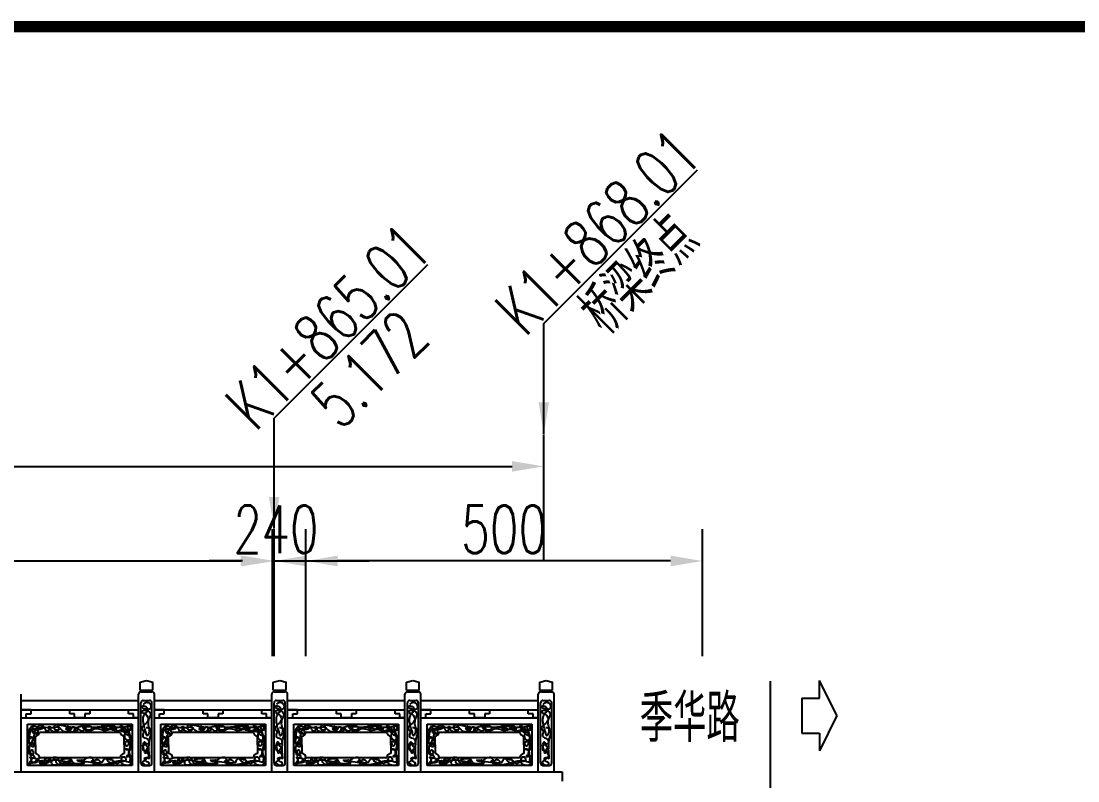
# Model space of a CAD drawing. Header units: millimetres. Extents: x -51 to 12129, y -1309 to -715.
# Drawn here: x 115.9 to 182.6, y -1069.2 to -1021.3 of the extents above; entities that cross this region are included whole.
import ezdxf
from ezdxf.enums import TextEntityAlignment as Align

# ---------------------------------------------------------------- set-up
doc = ezdxf.new("R2010")
doc.units = ezdxf.units.MM
doc.header["$LTSCALE"] = 0.25
for name, color, linetype in [('10', 1, 'Continuous'), ('DIMENSION', 2, 'Continuous'), ('文字字符', 7, 'Continuous'), ('标注', 4, 'Continuous'), ('钢筋', 6, 'Continuous')]:
    doc.layers.add(name, color=color, linetype=linetype)
doc.styles.get("Standard").update_dxf_attribs({"font": 'simplex1.shx', "width": 0.7, "bigfont": 'hztxt.shx'})
doc.dimstyles.get("Standard").update_dxf_attribs({"dimscale": 0, "dimtxt": 3, "dimasz": 2, "dimexe": 1, "dimexo": 1, "dimgap": 0.5, "dimtad": 1, "dimdec": 1, "dimzin": 9, "dimdsep": 46, "dimtxsty": 'Standard', "dimcen": 0.5, "dimclrd": 256, "dimclre": 256, "dimclrt": 256, "dimadec": 1, "dimazin": 2, "dimtfac": 1, "dimtdec": 1, "dimtix": 1, "dimtmove": 2, "dimatfit": 3, "dimfxl": 0, "dimtolj": 1, "dimtzin": 0, "dimlwd": -1, "dimlwe": -1, "dimarcsym": 0})
doc.dimstyles.new('比例1：200', dxfattribs={"dimtxt": 3, "dimasz": 2, "dimexe": 2, "dimexo": 1, "dimgap": 0.5, "dimtad": 1, "dimlfac": 20, "dimzin": 13, "dimdsep": 46, "dimtxsty": 'Standard', "dimcen": -0.09, "dimclrd": 256, "dimclre": 256, "dimclrt": 7, "dimaunit": 1, "dimadec": 0, "dimazin": 2, "dimtfac": 0.0005, "dimtix": 1, "dimtmove": 2, "dimatfit": 3, "dimfxl": 0, "dimtolj": 1, "dimtzin": 13, "dimarcsym": 0})

# ---------------------------------------------------------------- blocks, each defined once
blk = doc.blocks.new('*D1219')
at = {"layer": 'Defpoints', "color": 0}
for p in [(148.877, -1049.382), (14.777, -1068.691), (148.877, -1068.691)]:
    blk.add_point(p, dxfattribs=at)
at = {"layer": '标注', "lineweight": -2}
for p, q in [((14.777, -1055.382), (14.777, -1047.382)), ((148.877, -1055.382), (148.877, -1047.382)), ((16.777, -1049.382), (146.877, -1049.382))]:
    blk.add_line(p, q, dxfattribs=at)
at = {"layer": '标注'}
for points in [[(16.777, -1049.049), (16.777, -1049.715), (14.777, -1049.382)], [(146.877, -1049.049), (146.877, -1049.715), (148.877, -1049.382)]]:
    blk.add_solid(points, dxfattribs=at)
at = {"layer": '标注', "color": 7, "insert": (81.827, -1047.382), "char_height": 3, "attachment_point": 5}
blk.add_mtext('\\A1;2682', dxfattribs=at)
blk = doc.blocks.new('*D1222')
at = {"layer": 'Defpoints', "color": 0}
for p in [(131.777, -1055.349), (31.977, -1068.191), (131.777, -1069.191)]:
    blk.add_point(p, dxfattribs=at)
at = {"layer": '标注', "lineweight": -2}
for p, q in [((31.977, -1061.349), (31.977, -1053.349)), ((131.777, -1061.349), (131.777, -1053.349)), ((33.977, -1055.349), (129.777, -1055.349))]:
    blk.add_line(p, q, dxfattribs=at)
at = {"layer": '标注'}
for points in [[(33.977, -1055.015), (33.977, -1055.682), (31.977, -1055.349)], [(129.777, -1055.015), (129.777, -1055.682), (131.777, -1055.349)]]:
    blk.add_solid(points, dxfattribs=at)
at = {"layer": '标注', "color": 7, "insert": (81.877, -1053.349), "char_height": 3, "attachment_point": 5}
blk.add_mtext('\\A1;1996', dxfattribs=at)
blk = doc.blocks.new('*D1223')
at = {"layer": 'Defpoints', "color": 0}
for p in [(131.877, -1055.349), (131.777, -1069.191), (131.877, -1069.191)]:
    blk.add_point(p, dxfattribs=at)
at = {"layer": '标注', "lineweight": -2}
for p, q in [((131.777, -1061.349), (131.777, -1053.349)), ((131.877, -1061.349), (131.877, -1053.349)), ((129.777, -1055.349), (127.777, -1055.349)), ((131.777, -1055.349), (131.877, -1055.349)), ((133.877, -1055.349), (135.877, -1055.349))]:
    blk.add_line(p, q, dxfattribs=at)
at = {"layer": '标注'}
for points in [[(129.777, -1055.015), (129.777, -1055.682), (131.777, -1055.349)], [(133.877, -1055.015), (133.877, -1055.682), (131.877, -1055.349)]]:
    blk.add_solid(points, dxfattribs=at)
at = {"layer": '标注', "color": 7, "insert": (130.208, -1053.349), "char_height": 3, "attachment_point": 5}
blk.add_mtext('\\A1;2', dxfattribs=at)
blk = doc.blocks.new('*D1224')
at = {"layer": 'Defpoints', "color": 0}
for p in [(133.877, -1055.349), (131.877, -1069.191), (133.877, -1069.191)]:
    blk.add_point(p, dxfattribs=at)
at = {"layer": '标注', "lineweight": -2}
for p, q in [((131.877, -1061.349), (131.877, -1053.349)), ((133.877, -1061.349), (133.877, -1053.349)), ((129.877, -1055.349), (127.877, -1055.349)), ((131.877, -1055.349), (133.877, -1055.349)), ((135.877, -1055.349), (137.877, -1055.349))]:
    blk.add_line(p, q, dxfattribs=at)
at = {"layer": '标注'}
for points in [[(129.877, -1055.015), (129.877, -1055.682), (131.877, -1055.349)], [(135.877, -1055.015), (135.877, -1055.682), (133.877, -1055.349)]]:
    blk.add_solid(points, dxfattribs=at)
at = {"layer": '标注', "color": 7, "insert": (132.877, -1053.349), "char_height": 3, "attachment_point": 5}
blk.add_mtext('\\A1;40', dxfattribs=at)
blk = doc.blocks.new('*D1226')
at = {"layer": 'Defpoints', "color": 0}
for p in [(133.877, -1055.349), (133.877, -1075.191), (158.877, -1075.191)]:
    blk.add_point(p, dxfattribs=at)
at = {"layer": '标注', "lineweight": -2}
for p, q in [((133.877, -1061.349), (133.877, -1053.349)), ((158.877, -1061.349), (158.877, -1053.349)), ((156.877, -1055.349), (135.877, -1055.349))]:
    blk.add_line(p, q, dxfattribs=at)
at = {"layer": '标注'}
for points in [[(135.877, -1055.015), (135.877, -1055.682), (133.877, -1055.349)], [(156.877, -1055.015), (156.877, -1055.682), (158.877, -1055.349)]]:
    blk.add_solid(points, dxfattribs=at)
at = {"layer": '标注', "color": 7, "insert": (146.377, -1053.349), "char_height": 3, "attachment_point": 5}
blk.add_mtext('\\A1;500', dxfattribs=at)

msp = doc.modelspace()

# ---------------------------------------------------------------- linework, layer by layer
at = {"const_width": 0.7}
msp.add_lwpolyline([(359.33091, -1021.65472), (-20.66909, -1021.65472), (-20.66909, -1298.65472), (359.33091, -1298.65472), (359.33091, -1021.65472)], dxfattribs=at)
at = {"ltscale": 2}
msp.add_lwpolyline([(163.18157, -1089.59042), (163.18157, -1076.95708), (161.78157, -1076.49042), (164.58157, -1076.02375), (163.18157, -1075.55708), (163.18157, -1062.92375)], dxfattribs=at)
at = {"start_tangent": (-0.0896663, 0.99597186)}
for points in [[(123.64491, -1064.40237), (123.78133, -1064.26607), (124.05418, -1064.36148), (124.02689, -1064.70223), (123.53577, -1064.51141), (123.72676, -1064.49778), (123.87683, -1064.70223), (123.65855, -1064.97483), (123.56305, -1064.83853), (123.94504, -1064.81127), (124.08146, -1065.04298), (124.02689, -1065.19291), (123.78133, -1065.6018), (123.53577, -1065.90166), (123.65855, -1066.06522), (123.7404, -1066.03796), (123.72676, -1065.92892), (123.64491, -1065.6018), (123.61762, -1065.31558), (123.7404, -1065.00209), (123.94504, -1065.30195), (123.9314, -1065.61543), (123.99961, -1065.92892), (123.99961, -1065.96981), (123.95868, -1066.25604), (123.86319, -1066.36508), (123.76769, -1066.05159), (123.60398, -1066.40597), (123.89047, -1066.56953), (123.97232, -1066.73309), (123.97232, -1066.84213), (123.82226, -1066.89665), (123.64491, -1066.99206), (123.59034, -1067.18288), (123.60398, -1067.25103), (123.82226, -1067.3328), (123.86319, -1067.37369), (123.90411, -1067.44184), (123.95868, -1067.59177), (123.95868, -1067.70081), (123.91775, -1067.76896), (123.84954, -1067.80985), (123.69948, -1067.94615), (123.5767, -1068.02793), (123.90411, -1068.21875), (123.99961, -1068.12334), (123.87683, -1068.0143), (123.75405, -1067.90526), (123.71312, -1067.78259), (123.80862, -1067.7417), (123.91775, -1067.75533), (123.99961, -1067.80985), (123.99961, -1067.53725), (123.98597, -1067.34643), (123.98597, -1067.12836), (123.98597, -1067.08747), (123.86319, -1067.19651), (123.80862, -1067.40095), (123.78133, -1067.4691), (123.67219, -1067.23739), (123.61762, -1066.91028), (123.69948, -1066.76035), (123.90411, -1067.08747), (123.98597, -1067.03295), (123.99961, -1066.99206), (123.99961, -1066.8285), (124.04054, -1066.54227), (124.09511, -1066.35145), (124.02689, -1065.91529), (123.80862, -1065.8744)], [(132.04491, -1064.40237), (132.18133, -1064.26607), (132.45418, -1064.36148), (132.42689, -1064.70223), (131.93577, -1064.51141), (132.12676, -1064.49778), (132.27683, -1064.70223), (132.05855, -1064.97483), (131.96305, -1064.83853), (132.34504, -1064.81127), (132.48146, -1065.04298), (132.42689, -1065.19291), (132.18133, -1065.6018), (131.93577, -1065.90166), (132.05855, -1066.06522), (132.1404, -1066.03796), (132.12676, -1065.92892), (132.04491, -1065.6018), (132.01762, -1065.31558), (132.1404, -1065.00209), (132.34504, -1065.30195), (132.3314, -1065.61543), (132.39961, -1065.92892), (132.39961, -1065.96981), (132.35868, -1066.25604), (132.26319, -1066.36508), (132.16769, -1066.05159), (132.00398, -1066.40597), (132.29047, -1066.56953), (132.37232, -1066.73309), (132.37232, -1066.84213), (132.22226, -1066.89665), (132.04491, -1066.99206), (131.99034, -1067.18288), (132.00398, -1067.25103), (132.22226, -1067.3328), (132.26319, -1067.37369), (132.30411, -1067.44184), (132.35868, -1067.59177), (132.35868, -1067.70081), (132.31775, -1067.76896), (132.24954, -1067.80985), (132.09948, -1067.94615), (131.9767, -1068.02793), (132.30411, -1068.21875), (132.39961, -1068.12334), (132.27683, -1068.0143), (132.15405, -1067.90526), (132.11312, -1067.78259), (132.20862, -1067.7417), (132.31775, -1067.75533), (132.39961, -1067.80985), (132.39961, -1067.53725), (132.38597, -1067.34643), (132.38597, -1067.12836), (132.38597, -1067.08747), (132.26319, -1067.19651), (132.20862, -1067.40095), (132.18133, -1067.4691), (132.07219, -1067.23739), (132.01762, -1066.91028), (132.09948, -1066.76035), (132.30411, -1067.08747), (132.38597, -1067.03295), (132.39961, -1066.99206), (132.39961, -1066.8285), (132.44054, -1066.54227), (132.49511, -1066.35145), (132.42689, -1065.91529), (132.20862, -1065.8744)], [(140.44491, -1064.40237), (140.58133, -1064.26607), (140.85418, -1064.36148), (140.82689, -1064.70223), (140.33577, -1064.51141), (140.52676, -1064.49778), (140.67683, -1064.70223), (140.45855, -1064.97483), (140.36305, -1064.83853), (140.74504, -1064.81127), (140.88146, -1065.04298), (140.82689, -1065.19291), (140.58133, -1065.6018), (140.33577, -1065.90166), (140.45855, -1066.06522), (140.5404, -1066.03796), (140.52676, -1065.92892), (140.44491, -1065.6018), (140.41762, -1065.31558), (140.5404, -1065.00209), (140.74504, -1065.30195), (140.7314, -1065.61543), (140.79961, -1065.92892), (140.79961, -1065.96981), (140.75868, -1066.25604), (140.66319, -1066.36508), (140.56769, -1066.05159), (140.40398, -1066.40597), (140.69047, -1066.56953), (140.77232, -1066.73309), (140.77232, -1066.84213), (140.62226, -1066.89665), (140.44491, -1066.99206), (140.39034, -1067.18288), (140.40398, -1067.25103), (140.62226, -1067.3328), (140.66319, -1067.37369), (140.70411, -1067.44184), (140.75868, -1067.59177), (140.75868, -1067.70081), (140.71775, -1067.76896), (140.64954, -1067.80985), (140.49948, -1067.94615), (140.3767, -1068.02793), (140.70411, -1068.21875), (140.79961, -1068.12334), (140.67683, -1068.0143), (140.55405, -1067.90526), (140.51312, -1067.78259), (140.60862, -1067.7417), (140.71775, -1067.75533), (140.79961, -1067.80985), (140.79961, -1067.53725), (140.78597, -1067.34643), (140.78597, -1067.12836), (140.78597, -1067.08747), (140.66319, -1067.19651), (140.60862, -1067.40095), (140.58133, -1067.4691), (140.47219, -1067.23739), (140.41762, -1066.91028), (140.49948, -1066.76035), (140.70411, -1067.08747), (140.78597, -1067.03295), (140.79961, -1066.99206), (140.79961, -1066.8285), (140.84054, -1066.54227), (140.89511, -1066.35145), (140.82689, -1065.91529), (140.60862, -1065.8744)], [(148.84491, -1064.40237), (148.98133, -1064.26607), (149.25418, -1064.36148), (149.22689, -1064.70223), (148.73577, -1064.51141), (148.92676, -1064.49778), (149.07683, -1064.70223), (148.85855, -1064.97483), (148.76305, -1064.83853), (149.14504, -1064.81127), (149.28146, -1065.04298), (149.22689, -1065.19291), (148.98133, -1065.6018), (148.73577, -1065.90166), (148.85855, -1066.06522), (148.9404, -1066.03796), (148.92676, -1065.92892), (148.84491, -1065.6018), (148.81762, -1065.31558), (148.9404, -1065.00209), (149.14504, -1065.30195), (149.1314, -1065.61543), (149.19961, -1065.92892), (149.19961, -1065.96981), (149.15868, -1066.25604), (149.06319, -1066.36508), (148.96769, -1066.05159), (148.80398, -1066.40597), (149.09047, -1066.56953), (149.17232, -1066.73309), (149.17232, -1066.84213), (149.02226, -1066.89665), (148.84491, -1066.99206), (148.79034, -1067.18288), (148.80398, -1067.25103), (149.02226, -1067.3328), (149.06319, -1067.37369), (149.10411, -1067.44184), (149.15868, -1067.59177), (149.15868, -1067.70081), (149.11775, -1067.76896), (149.04954, -1067.80985), (148.89948, -1067.94615), (148.7767, -1068.02793), (149.10411, -1068.21875), (149.19961, -1068.12334), (149.07683, -1068.0143), (148.95405, -1067.90526), (148.91312, -1067.78259), (149.00862, -1067.7417), (149.11775, -1067.75533), (149.19961, -1067.80985), (149.19961, -1067.53725), (149.18597, -1067.34643), (149.18597, -1067.12836), (149.18597, -1067.08747), (149.06319, -1067.19651), (149.00862, -1067.40095), (148.98133, -1067.4691), (148.87219, -1067.23739), (148.81762, -1066.91028), (148.89948, -1066.76035), (149.10411, -1067.08747), (149.18597, -1067.03295), (149.19961, -1066.99206), (149.19961, -1066.8285), (149.24054, -1066.54227), (149.29511, -1066.35145), (149.22689, -1065.91529), (149.00862, -1065.8744)]]:
    msp.add_spline(points, degree=3, dxfattribs=at)
for points in [[(116.52222, -1065.76655), (116.69501, -1065.98235), (116.45742, -1066.00393), (116.53302, -1065.85287), (117.127, -1065.85287), (117.289, -1065.89603), (116.94341, -1065.97156), (117.0514, -1065.88524), (117.56979, -1065.85287), (118.09897, -1065.8205), (118.34737, -1065.85287), (118.29337, -1065.97156), (118.02338, -1065.93919), (118.01258, -1065.80971), (118.86575, -1065.78813), (119.10335, -1065.87445), (118.99535, -1066.01472), (118.76856, -1065.9284), (119.09255, -1065.8205), (119.38414, -1065.85287), (119.49214, -1065.97156), (119.35174, -1066.07946), (119.29774, -1065.98235), (119.53534, -1065.80971), (119.74053, -1065.76655), (119.93493, -1065.75576), (120.31292, -1065.78813), (120.37771, -1065.86366), (120.23732, -1066.01472), (120.03212, -1065.96077), (120.01052, -1065.85287), (120.35611, -1065.80971), (120.65851, -1065.8205), (121.05809, -1065.83129), (121.22009, -1065.91761), (121.0473, -1065.97156), (120.7125, -1065.89603), (121.28489, -1065.76655), (121.70608, -1065.76655), (121.85727, -1065.79892), (121.92207, -1065.97156), (121.71688, -1066.01472), (121.59808, -1065.93919), (122.13807, -1065.8205), (122.39726, -1065.83129), (122.52686, -1066.0363), (122.22446, -1066.07946), (122.38646, -1065.83129), (122.69965, -1065.76655), (122.82925, -1065.72339), (122.82925, -1066.01472), (122.40806, -1066.04709), (122.60245, -1066.30605), (122.85085, -1066.39236), (122.88325, -1066.52184), (122.64565, -1066.66211), (122.46206, -1066.38157), (122.59165, -1066.11183), (122.74285, -1066.3492), (122.72125, -1066.80238), (122.59165, -1067.02897), (122.49446, -1066.7808), (122.82925, -1066.80238), (122.90484, -1067.06134), (122.76445, -1067.27714), (122.50526, -1067.20161), (122.69965, -1067.24477), (122.69965, -1067.47135), (122.69965, -1067.67636), (122.60245, -1067.69794), (122.67805, -1067.56846), (122.85085, -1067.70873), (122.78605, -1067.88137), (122.81845, -1068.05401), (122.79685, -1068.1727), (122.28926, -1068.11875), (122.23526, -1068.04322), (122.24606, -1067.91374), (122.34326, -1067.69794), (122.48366, -1067.75189), (122.51606, -1067.93532), (122.18126, -1067.97848), (121.86807, -1068.01085), (121.65208, -1068.08638), (121.54408, -1068.08638), (121.34969, -1067.85979), (121.51168, -1067.85979), (121.61968, -1067.85979), (121.74928, -1067.97848), (121.77088, -1068.11875), (121.60888, -1068.14033), (121.0257, -1068.20507), (120.39931, -1068.04322), (120.38851, -1067.9569), (120.58291, -1067.93532), (120.6909, -1067.85979), (120.8853, -1067.96769), (120.9177, -1068.01085), (120.03212, -1068.01085), (119.71893, -1068.00006), (119.69733, -1068.00006), (119.45974, -1067.91374), (119.64333, -1067.90295), (119.83773, -1067.92453), (119.91333, -1068.05401), (119.49214, -1068.14033), (118.82256, -1068.14033), (117.83978, -1068.04322), (117.89378, -1067.91374), (118.26097, -1067.90295), (118.64976, -1067.97848), (118.84415, -1068.01085), (119.04935, -1067.98927), (119.08175, -1067.91374), (118.45537, -1067.92453), (118.63896, -1068.01085), (118.66056, -1068.05401), (118.14217, -1068.0648), (118.13137, -1067.97848), (117.49419, -1067.90295), (117.49419, -1067.849), (117.49419, -1067.81663), (117.37539, -1067.91374), (117.50499, -1068.0648), (117.63459, -1068.0648), (117.74258, -1067.94611), (116.87861, -1067.90295), (116.82461, -1067.97848), (116.68421, -1068.05401), (116.58702, -1067.78426), (116.78141, -1067.77347), (116.93261, -1067.88137), (116.96501, -1068.00006), (116.74901, -1068.08638), (116.41422, -1068.12954), (116.57622, -1067.90295), (116.57622, -1067.75189), (116.47902, -1067.75189), (116.75981, -1067.73031), (116.54382, -1067.46056), (116.54382, -1067.29872), (116.60861, -1067.26635), (116.69501, -1067.40661), (116.58702, -1067.62241), (116.45742, -1067.48214), (116.44662, -1067.33109), (116.44662, -1067.12608), (116.45742, -1067.01818), (116.60861, -1066.89949), (116.68421, -1066.86712), (116.69501, -1067.06134), (116.43582, -1066.82396), (116.41422, -1066.70527), (116.41422, -1066.51105), (116.58702, -1066.44631), (116.61941, -1066.4571), (116.47902, -1066.85633), (116.42502, -1066.69448), (116.57622, -1066.47868), (116.75981, -1066.71606), (116.73821, -1066.85633), (116.63021, -1066.81317), (116.70581, -1066.57579), (116.74901, -1066.3492), (116.79221, -1066.17657), (116.81381, -1066.12262), (116.90021, -1066.29526), (116.9974, -1066.20894), (116.96501, -1066.0363), (116.51142, -1066.0363), (116.42502, -1066.43552), (116.36022, -1066.16578), (116.47902, -1066.00393), (116.59781, -1065.94998), (116.65181, -1066.15499), (117.1162, -1065.70181), (117.41859, -1065.89603), (117.47259, -1066.02551), (117.67779, -1066.01472), (117.79658, -1065.84208), (117.64539, -1065.8205), (117.73178, -1065.97156), (118.00178, -1066.10104), (118.27177, -1066.0363), (118.32577, -1065.86366), (118.22857, -1065.75576), (118.46616, -1066.00393), (118.74696, -1066.10104), (119.02775, -1065.94998), (118.85495, -1065.77734), (118.96295, -1065.97156), (119.17895, -1066.12262), (119.45974, -1065.86366), (119.67573, -1066.04709), (119.93493, -1065.94998), (119.81613, -1065.84208), (119.99972, -1066.0363), (120.53971, -1065.9284), (120.8421, -1065.9284), (121.28489, -1066.02551), (121.59808, -1065.8205), (121.0149, -1065.74497), (121.25249, -1065.87445), (121.44688, -1065.94998), (121.85727, -1065.80971), (121.51168, -1065.76655), (121.61968, -1065.89603), (122.24606, -1065.99314), (122.38646, -1065.86366), (122.18126, -1065.74497), (122.41886, -1066.02551), (122.52686, -1066.0363), (122.85085, -1065.86366), (122.69965, -1065.73418), (122.80765, -1066.46789), (122.74285, -1067.34187), (122.78605, -1067.69794), (122.75365, -1068.04322), (122.39726, -1067.94611), (122.12727, -1068.05401), (121.96527, -1068.12954), (121.64128, -1067.89216), (121.46848, -1067.82742), (121.10129, -1067.90295), (121.0365, -1068.04322), (120.7233, -1068.08638), (120.47491, -1067.89216), (120.45331, -1067.81663), (119.92413, -1067.87058), (119.79453, -1068.02164), (119.76213, -1068.08638), (119.14655, -1068.00006), (119.08175, -1067.87058), (118.94135, -1067.96769), (118.75776, -1068.04322), (118.54176, -1068.12954), (118.33657, -1067.97848), (118.28257, -1067.83821), (117.58059, -1067.92453), (117.52659, -1068.01085), (117.49419, -1068.15112), (117.289, -1068.03243), (117.2674, -1067.9569), (117.0838, -1068.0648), (117.3214, -1068.12954), (117.019, -1067.91374)], [(124.92222, -1065.76655), (125.09501, -1065.98235), (124.85742, -1066.00393), (124.93302, -1065.85287), (125.527, -1065.85287), (125.689, -1065.89603), (125.34341, -1065.97156), (125.4514, -1065.88524), (125.96979, -1065.85287), (126.49897, -1065.8205), (126.74737, -1065.85287), (126.69337, -1065.97156), (126.42338, -1065.93919), (126.41258, -1065.80971), (127.26575, -1065.78813), (127.50335, -1065.87445), (127.39535, -1066.01472), (127.16856, -1065.9284), (127.49255, -1065.8205), (127.78414, -1065.85287), (127.89214, -1065.97156), (127.75174, -1066.07946), (127.69774, -1065.98235), (127.93534, -1065.80971), (128.14053, -1065.76655), (128.33493, -1065.75576), (128.71292, -1065.78813), (128.77771, -1065.86366), (128.63732, -1066.01472), (128.43212, -1065.96077), (128.41052, -1065.85287), (128.75611, -1065.80971), (129.05851, -1065.8205), (129.45809, -1065.83129), (129.62009, -1065.91761), (129.4473, -1065.97156), (129.1125, -1065.89603), (129.68489, -1065.76655), (130.10608, -1065.76655), (130.25727, -1065.79892), (130.32207, -1065.97156), (130.11688, -1066.01472), (129.99808, -1065.93919), (130.53807, -1065.8205), (130.79726, -1065.83129), (130.92686, -1066.0363), (130.62446, -1066.07946), (130.78646, -1065.83129), (131.09965, -1065.76655), (131.22925, -1065.72339), (131.22925, -1066.01472), (130.80806, -1066.04709), (131.00245, -1066.30605), (131.25085, -1066.39236), (131.28325, -1066.52184), (131.04565, -1066.66211), (130.86206, -1066.38157), (130.99165, -1066.11183), (131.14285, -1066.3492), (131.12125, -1066.80238), (130.99165, -1067.02897), (130.89446, -1066.7808), (131.22925, -1066.80238), (131.30484, -1067.06134), (131.16445, -1067.27714), (130.90526, -1067.20161), (131.09965, -1067.24477), (131.09965, -1067.47135), (131.09965, -1067.67636), (131.00245, -1067.69794), (131.07805, -1067.56846), (131.25085, -1067.70873), (131.18605, -1067.88137), (131.21845, -1068.05401), (131.19685, -1068.1727), (130.68926, -1068.11875), (130.63526, -1068.04322), (130.64606, -1067.91374), (130.74326, -1067.69794), (130.88366, -1067.75189), (130.91606, -1067.93532), (130.58126, -1067.97848), (130.26807, -1068.01085), (130.05208, -1068.08638), (129.94408, -1068.08638), (129.74969, -1067.85979), (129.91168, -1067.85979), (130.01968, -1067.85979), (130.14928, -1067.97848), (130.17088, -1068.11875), (130.00888, -1068.14033), (129.4257, -1068.20507), (128.79931, -1068.04322), (128.78851, -1067.9569), (128.98291, -1067.93532), (129.0909, -1067.85979), (129.2853, -1067.96769), (129.3177, -1068.01085), (128.43212, -1068.01085), (128.11893, -1068.00006), (128.09733, -1068.00006), (127.85974, -1067.91374), (128.04333, -1067.90295), (128.23773, -1067.92453), (128.31333, -1068.05401), (127.89214, -1068.14033), (127.22256, -1068.14033), (126.23978, -1068.04322), (126.29378, -1067.91374), (126.66097, -1067.90295), (127.04976, -1067.97848), (127.24415, -1068.01085), (127.44935, -1067.98927), (127.48175, -1067.91374), (126.85537, -1067.92453), (127.03896, -1068.01085), (127.06056, -1068.05401), (126.54217, -1068.0648), (126.53137, -1067.97848), (125.89419, -1067.90295), (125.89419, -1067.849), (125.89419, -1067.81663), (125.77539, -1067.91374), (125.90499, -1068.0648), (126.03459, -1068.0648), (126.14258, -1067.94611), (125.27861, -1067.90295), (125.22461, -1067.97848), (125.08421, -1068.05401), (124.98702, -1067.78426), (125.18141, -1067.77347), (125.33261, -1067.88137), (125.36501, -1068.00006), (125.14901, -1068.08638), (124.81422, -1068.12954), (124.97622, -1067.90295), (124.97622, -1067.75189), (124.87902, -1067.75189), (125.15981, -1067.73031), (124.94382, -1067.46056), (124.94382, -1067.29872), (125.00861, -1067.26635), (125.09501, -1067.40661), (124.98702, -1067.62241), (124.85742, -1067.48214), (124.84662, -1067.33109), (124.84662, -1067.12608), (124.85742, -1067.01818), (125.00861, -1066.89949), (125.08421, -1066.86712), (125.09501, -1067.06134), (124.83582, -1066.82396), (124.81422, -1066.70527), (124.81422, -1066.51105), (124.98702, -1066.44631), (125.01941, -1066.4571), (124.87902, -1066.85633), (124.82502, -1066.69448), (124.97622, -1066.47868), (125.15981, -1066.71606), (125.13821, -1066.85633), (125.03021, -1066.81317), (125.10581, -1066.57579), (125.14901, -1066.3492), (125.19221, -1066.17657), (125.21381, -1066.12262), (125.30021, -1066.29526), (125.3974, -1066.20894), (125.36501, -1066.0363), (124.91142, -1066.0363), (124.82502, -1066.43552), (124.76022, -1066.16578), (124.87902, -1066.00393), (124.99781, -1065.94998), (125.05181, -1066.15499), (125.5162, -1065.70181), (125.81859, -1065.89603), (125.87259, -1066.02551), (126.07779, -1066.01472), (126.19658, -1065.84208), (126.04539, -1065.8205), (126.13178, -1065.97156), (126.40178, -1066.10104), (126.67177, -1066.0363), (126.72577, -1065.86366), (126.62857, -1065.75576), (126.86616, -1066.00393), (127.14696, -1066.10104), (127.42775, -1065.94998), (127.25495, -1065.77734), (127.36295, -1065.97156), (127.57895, -1066.12262), (127.85974, -1065.86366), (128.07573, -1066.04709), (128.33493, -1065.94998), (128.21613, -1065.84208), (128.39972, -1066.0363), (128.93971, -1065.9284), (129.2421, -1065.9284), (129.68489, -1066.02551), (129.99808, -1065.8205), (129.4149, -1065.74497), (129.65249, -1065.87445), (129.84688, -1065.94998), (130.25727, -1065.80971), (129.91168, -1065.76655), (130.01968, -1065.89603), (130.64606, -1065.99314), (130.78646, -1065.86366), (130.58126, -1065.74497), (130.81886, -1066.02551), (130.92686, -1066.0363), (131.25085, -1065.86366), (131.09965, -1065.73418), (131.20765, -1066.46789), (131.14285, -1067.34187), (131.18605, -1067.69794), (131.15365, -1068.04322), (130.79726, -1067.94611), (130.52727, -1068.05401), (130.36527, -1068.12954), (130.04128, -1067.89216), (129.86848, -1067.82742), (129.50129, -1067.90295), (129.4365, -1068.04322), (129.1233, -1068.08638), (128.87491, -1067.89216), (128.85331, -1067.81663), (128.32413, -1067.87058), (128.19453, -1068.02164), (128.16213, -1068.08638), (127.54655, -1068.00006), (127.48175, -1067.87058), (127.34135, -1067.96769), (127.15776, -1068.04322), (126.94176, -1068.12954), (126.73657, -1067.97848), (126.68257, -1067.83821), (125.98059, -1067.92453), (125.92659, -1068.01085), (125.89419, -1068.15112), (125.689, -1068.03243), (125.6674, -1067.9569), (125.4838, -1068.0648), (125.7214, -1068.12954), (125.419, -1067.91374)], [(133.32222, -1065.76655), (133.49501, -1065.98235), (133.25742, -1066.00393), (133.33302, -1065.85287), (133.927, -1065.85287), (134.089, -1065.89603), (133.74341, -1065.97156), (133.8514, -1065.88524), (134.36979, -1065.85287), (134.89897, -1065.8205), (135.14737, -1065.85287), (135.09337, -1065.97156), (134.82338, -1065.93919), (134.81258, -1065.80971), (135.66575, -1065.78813), (135.90335, -1065.87445), (135.79535, -1066.01472), (135.56856, -1065.9284), (135.89255, -1065.8205), (136.18414, -1065.85287), (136.29214, -1065.97156), (136.15174, -1066.07946), (136.09774, -1065.98235), (136.33534, -1065.80971), (136.54053, -1065.76655), (136.73493, -1065.75576), (137.11292, -1065.78813), (137.17771, -1065.86366), (137.03732, -1066.01472), (136.83212, -1065.96077), (136.81052, -1065.85287), (137.15611, -1065.80971), (137.45851, -1065.8205), (137.85809, -1065.83129), (138.02009, -1065.91761), (137.8473, -1065.97156), (137.5125, -1065.89603), (138.08489, -1065.76655), (138.50608, -1065.76655), (138.65727, -1065.79892), (138.72207, -1065.97156), (138.51688, -1066.01472), (138.39808, -1065.93919), (138.93807, -1065.8205), (139.19726, -1065.83129), (139.32686, -1066.0363), (139.02446, -1066.07946), (139.18646, -1065.83129), (139.49965, -1065.76655), (139.62925, -1065.72339), (139.62925, -1066.01472), (139.20806, -1066.04709), (139.40245, -1066.30605), (139.65085, -1066.39236), (139.68325, -1066.52184), (139.44565, -1066.66211), (139.26206, -1066.38157), (139.39165, -1066.11183), (139.54285, -1066.3492), (139.52125, -1066.80238), (139.39165, -1067.02897), (139.29446, -1066.7808), (139.62925, -1066.80238), (139.70484, -1067.06134), (139.56445, -1067.27714), (139.30526, -1067.20161), (139.49965, -1067.24477), (139.49965, -1067.47135), (139.49965, -1067.67636), (139.40245, -1067.69794), (139.47805, -1067.56846), (139.65085, -1067.70873), (139.58605, -1067.88137), (139.61845, -1068.05401), (139.59685, -1068.1727), (139.08926, -1068.11875), (139.03526, -1068.04322), (139.04606, -1067.91374), (139.14326, -1067.69794), (139.28366, -1067.75189), (139.31606, -1067.93532), (138.98126, -1067.97848), (138.66807, -1068.01085), (138.45208, -1068.08638), (138.34408, -1068.08638), (138.14969, -1067.85979), (138.31168, -1067.85979), (138.41968, -1067.85979), (138.54928, -1067.97848), (138.57088, -1068.11875), (138.40888, -1068.14033), (137.8257, -1068.20507), (137.19931, -1068.04322), (137.18851, -1067.9569), (137.38291, -1067.93532), (137.4909, -1067.85979), (137.6853, -1067.96769), (137.7177, -1068.01085), (136.83212, -1068.01085), (136.51893, -1068.00006), (136.49733, -1068.00006), (136.25974, -1067.91374), (136.44333, -1067.90295), (136.63773, -1067.92453), (136.71333, -1068.05401), (136.29214, -1068.14033), (135.62256, -1068.14033), (134.63978, -1068.04322), (134.69378, -1067.91374), (135.06097, -1067.90295), (135.44976, -1067.97848), (135.64415, -1068.01085), (135.84935, -1067.98927), (135.88175, -1067.91374), (135.25537, -1067.92453), (135.43896, -1068.01085), (135.46056, -1068.05401), (134.94217, -1068.0648), (134.93137, -1067.97848), (134.29419, -1067.90295), (134.29419, -1067.849), (134.29419, -1067.81663), (134.17539, -1067.91374), (134.30499, -1068.0648), (134.43459, -1068.0648), (134.54258, -1067.94611), (133.67861, -1067.90295), (133.62461, -1067.97848), (133.48421, -1068.05401), (133.38702, -1067.78426), (133.58141, -1067.77347), (133.73261, -1067.88137), (133.76501, -1068.00006), (133.54901, -1068.08638), (133.21422, -1068.12954), (133.37622, -1067.90295), (133.37622, -1067.75189), (133.27902, -1067.75189), (133.55981, -1067.73031), (133.34382, -1067.46056), (133.34382, -1067.29872), (133.40861, -1067.26635), (133.49501, -1067.40661), (133.38702, -1067.62241), (133.25742, -1067.48214), (133.24662, -1067.33109), (133.24662, -1067.12608), (133.25742, -1067.01818), (133.40861, -1066.89949), (133.48421, -1066.86712), (133.49501, -1067.06134), (133.23582, -1066.82396), (133.21422, -1066.70527), (133.21422, -1066.51105), (133.38702, -1066.44631), (133.41941, -1066.4571), (133.27902, -1066.85633), (133.22502, -1066.69448), (133.37622, -1066.47868), (133.55981, -1066.71606), (133.53821, -1066.85633), (133.43021, -1066.81317), (133.50581, -1066.57579), (133.54901, -1066.3492), (133.59221, -1066.17657), (133.61381, -1066.12262), (133.70021, -1066.29526), (133.7974, -1066.20894), (133.76501, -1066.0363), (133.31142, -1066.0363), (133.22502, -1066.43552), (133.16022, -1066.16578), (133.27902, -1066.00393), (133.39781, -1065.94998), (133.45181, -1066.15499), (133.9162, -1065.70181), (134.21859, -1065.89603), (134.27259, -1066.02551), (134.47779, -1066.01472), (134.59658, -1065.84208), (134.44539, -1065.8205), (134.53178, -1065.97156), (134.80178, -1066.10104), (135.07177, -1066.0363), (135.12577, -1065.86366), (135.02857, -1065.75576), (135.26616, -1066.00393), (135.54696, -1066.10104), (135.82775, -1065.94998), (135.65495, -1065.77734), (135.76295, -1065.97156), (135.97895, -1066.12262), (136.25974, -1065.86366), (136.47573, -1066.04709), (136.73493, -1065.94998), (136.61613, -1065.84208), (136.79972, -1066.0363), (137.33971, -1065.9284), (137.6421, -1065.9284), (138.08489, -1066.02551), (138.39808, -1065.8205), (137.8149, -1065.74497), (138.05249, -1065.87445), (138.24688, -1065.94998), (138.65727, -1065.80971), (138.31168, -1065.76655), (138.41968, -1065.89603), (139.04606, -1065.99314), (139.18646, -1065.86366), (138.98126, -1065.74497), (139.21886, -1066.02551), (139.32686, -1066.0363), (139.65085, -1065.86366), (139.49965, -1065.73418), (139.60765, -1066.46789), (139.54285, -1067.34187), (139.58605, -1067.69794), (139.55365, -1068.04322), (139.19726, -1067.94611), (138.92727, -1068.05401), (138.76527, -1068.12954), (138.44128, -1067.89216), (138.26848, -1067.82742), (137.90129, -1067.90295), (137.8365, -1068.04322), (137.5233, -1068.08638), (137.27491, -1067.89216), (137.25331, -1067.81663), (136.72413, -1067.87058), (136.59453, -1068.02164), (136.56213, -1068.08638), (135.94655, -1068.00006), (135.88175, -1067.87058), (135.74135, -1067.96769), (135.55776, -1068.04322), (135.34176, -1068.12954), (135.13657, -1067.97848), (135.08257, -1067.83821), (134.38059, -1067.92453), (134.32659, -1068.01085), (134.29419, -1068.15112), (134.089, -1068.03243), (134.0674, -1067.9569), (133.8838, -1068.0648), (134.1214, -1068.12954), (133.819, -1067.91374)], [(141.72222, -1065.76655), (141.89501, -1065.98235), (141.65742, -1066.00393), (141.73302, -1065.85287), (142.327, -1065.85287), (142.489, -1065.89603), (142.14341, -1065.97156), (142.2514, -1065.88524), (142.76979, -1065.85287), (143.29897, -1065.8205), (143.54737, -1065.85287), (143.49337, -1065.97156), (143.22338, -1065.93919), (143.21258, -1065.80971), (144.06575, -1065.78813), (144.30335, -1065.87445), (144.19535, -1066.01472), (143.96856, -1065.9284), (144.29255, -1065.8205), (144.58414, -1065.85287), (144.69214, -1065.97156), (144.55174, -1066.07946), (144.49774, -1065.98235), (144.73534, -1065.80971), (144.94053, -1065.76655), (145.13493, -1065.75576), (145.51292, -1065.78813), (145.57771, -1065.86366), (145.43732, -1066.01472), (145.23212, -1065.96077), (145.21052, -1065.85287), (145.55611, -1065.80971), (145.85851, -1065.8205), (146.25809, -1065.83129), (146.42009, -1065.91761), (146.2473, -1065.97156), (145.9125, -1065.89603), (146.48489, -1065.76655), (146.90608, -1065.76655), (147.05727, -1065.79892), (147.12207, -1065.97156), (146.91688, -1066.01472), (146.79808, -1065.93919), (147.33807, -1065.8205), (147.59726, -1065.83129), (147.72686, -1066.0363), (147.42446, -1066.07946), (147.58646, -1065.83129), (147.89965, -1065.76655), (148.02925, -1065.72339), (148.02925, -1066.01472), (147.60806, -1066.04709), (147.80245, -1066.30605), (148.05085, -1066.39236), (148.08325, -1066.52184), (147.84565, -1066.66211), (147.66206, -1066.38157), (147.79165, -1066.11183), (147.94285, -1066.3492), (147.92125, -1066.80238), (147.79165, -1067.02897), (147.69446, -1066.7808), (148.02925, -1066.80238), (148.10484, -1067.06134), (147.96445, -1067.27714), (147.70526, -1067.20161), (147.89965, -1067.24477), (147.89965, -1067.47135), (147.89965, -1067.67636), (147.80245, -1067.69794), (147.87805, -1067.56846), (148.05085, -1067.70873), (147.98605, -1067.88137), (148.01845, -1068.05401), (147.99685, -1068.1727), (147.48926, -1068.11875), (147.43526, -1068.04322), (147.44606, -1067.91374), (147.54326, -1067.69794), (147.68366, -1067.75189), (147.71606, -1067.93532), (147.38126, -1067.97848), (147.06807, -1068.01085), (146.85208, -1068.08638), (146.74408, -1068.08638), (146.54969, -1067.85979), (146.71168, -1067.85979), (146.81968, -1067.85979), (146.94928, -1067.97848), (146.97088, -1068.11875), (146.80888, -1068.14033), (146.2257, -1068.20507), (145.59931, -1068.04322), (145.58851, -1067.9569), (145.78291, -1067.93532), (145.8909, -1067.85979), (146.0853, -1067.96769), (146.1177, -1068.01085), (145.23212, -1068.01085), (144.91893, -1068.00006), (144.89733, -1068.00006), (144.65974, -1067.91374), (144.84333, -1067.90295), (145.03773, -1067.92453), (145.11333, -1068.05401), (144.69214, -1068.14033), (144.02256, -1068.14033), (143.03978, -1068.04322), (143.09378, -1067.91374), (143.46097, -1067.90295), (143.84976, -1067.97848), (144.04415, -1068.01085), (144.24935, -1067.98927), (144.28175, -1067.91374), (143.65537, -1067.92453), (143.83896, -1068.01085), (143.86056, -1068.05401), (143.34217, -1068.0648), (143.33137, -1067.97848), (142.69419, -1067.90295), (142.69419, -1067.849), (142.69419, -1067.81663), (142.57539, -1067.91374), (142.70499, -1068.0648), (142.83459, -1068.0648), (142.94258, -1067.94611), (142.07861, -1067.90295), (142.02461, -1067.97848), (141.88421, -1068.05401), (141.78702, -1067.78426), (141.98141, -1067.77347), (142.13261, -1067.88137), (142.16501, -1068.00006), (141.94901, -1068.08638), (141.61422, -1068.12954), (141.77622, -1067.90295), (141.77622, -1067.75189), (141.67902, -1067.75189), (141.95981, -1067.73031), (141.74382, -1067.46056), (141.74382, -1067.29872), (141.80861, -1067.26635), (141.89501, -1067.40661), (141.78702, -1067.62241), (141.65742, -1067.48214), (141.64662, -1067.33109), (141.64662, -1067.12608), (141.65742, -1067.01818), (141.80861, -1066.89949), (141.88421, -1066.86712), (141.89501, -1067.06134), (141.63582, -1066.82396), (141.61422, -1066.70527), (141.61422, -1066.51105), (141.78702, -1066.44631), (141.81941, -1066.4571), (141.67902, -1066.85633), (141.62502, -1066.69448), (141.77622, -1066.47868), (141.95981, -1066.71606), (141.93821, -1066.85633), (141.83021, -1066.81317), (141.90581, -1066.57579), (141.94901, -1066.3492), (141.99221, -1066.17657), (142.01381, -1066.12262), (142.10021, -1066.29526), (142.1974, -1066.20894), (142.16501, -1066.0363), (141.71142, -1066.0363), (141.62502, -1066.43552), (141.56022, -1066.16578), (141.67902, -1066.00393), (141.79781, -1065.94998), (141.85181, -1066.15499), (142.3162, -1065.70181), (142.61859, -1065.89603), (142.67259, -1066.02551), (142.87779, -1066.01472), (142.99658, -1065.84208), (142.84539, -1065.8205), (142.93178, -1065.97156), (143.20178, -1066.10104), (143.47177, -1066.0363), (143.52577, -1065.86366), (143.42857, -1065.75576), (143.66616, -1066.00393), (143.94696, -1066.10104), (144.22775, -1065.94998), (144.05495, -1065.77734), (144.16295, -1065.97156), (144.37895, -1066.12262), (144.65974, -1065.86366), (144.87573, -1066.04709), (145.13493, -1065.94998), (145.01613, -1065.84208), (145.19972, -1066.0363), (145.73971, -1065.9284), (146.0421, -1065.9284), (146.48489, -1066.02551), (146.79808, -1065.8205), (146.2149, -1065.74497), (146.45249, -1065.87445), (146.64688, -1065.94998), (147.05727, -1065.80971), (146.71168, -1065.76655), (146.81968, -1065.89603), (147.44606, -1065.99314), (147.58646, -1065.86366), (147.38126, -1065.74497), (147.61886, -1066.02551), (147.72686, -1066.0363), (148.05085, -1065.86366), (147.89965, -1065.73418), (148.00765, -1066.46789), (147.94285, -1067.34187), (147.98605, -1067.69794), (147.95365, -1068.04322), (147.59726, -1067.94611), (147.32727, -1068.05401), (147.16527, -1068.12954), (146.84128, -1067.89216), (146.66848, -1067.82742), (146.30129, -1067.90295), (146.2365, -1068.04322), (145.9233, -1068.08638), (145.67491, -1067.89216), (145.65331, -1067.81663), (145.12413, -1067.87058), (144.99453, -1068.02164), (144.96213, -1068.08638), (144.34655, -1068.00006), (144.28175, -1067.87058), (144.14135, -1067.96769), (143.95776, -1068.04322), (143.74176, -1068.12954), (143.53657, -1067.97848), (143.48257, -1067.83821), (142.78059, -1067.92453), (142.72659, -1068.01085), (142.69419, -1068.15112), (142.489, -1068.03243), (142.4674, -1067.9569), (142.2838, -1068.0648), (142.5214, -1068.12954), (142.219, -1067.91374)]]:
    msp.add_spline(points, degree=3)
at = {"layer": '10', "linetype": 'Continuous'}
for p, q in [((123.42687, -1062.99042), (123.82687, -1062.89042)), ((123.42687, -1063.49042), (123.42687, -1062.99042)), ((123.82687, -1062.89042), (124.22687, -1062.99042)), ((124.22687, -1063.49042), (124.22687, -1062.99042)), ((131.82687, -1062.99042), (132.22687, -1062.89042)), ((131.82687, -1063.49042), (131.82687, -1062.99042)), ((132.22687, -1062.89042), (132.62687, -1062.99042)), ((132.62687, -1063.49042), (132.62687, -1062.99042)), ((140.22687, -1062.99042), (140.62687, -1062.89042)), ((140.22687, -1063.49042), (140.22687, -1062.99042)), ((140.62687, -1062.89042), (141.02687, -1062.99042)), ((141.02687, -1063.49042), (141.02687, -1062.99042)), ((148.62687, -1062.99042), (149.02687, -1062.89042)), ((148.62687, -1063.49042), (148.62687, -1062.99042)), ((149.02687, -1062.89042), (149.42687, -1062.99042)), ((149.42687, -1063.49042), (149.42687, -1062.99042)), ((115.92687, -1068.64042), (115.92687, -1063.74042)), ((123.32687, -1068.64042), (123.32687, -1063.74042)), ((123.42687, -1063.49042), (123.47687, -1063.49042)), ((123.47687, -1063.59042), (123.47687, -1063.49042)), ((123.47687, -1063.49042), (124.17687, -1063.49042)), ((123.47687, -1063.59042), (124.17687, -1063.59042)), ((124.17687, -1063.59042), (124.17687, -1063.49042)), ((124.17687, -1063.49042), (124.22687, -1063.49042)), ((124.32687, -1068.64042), (124.32687, -1063.74042)), ((131.72687, -1068.64042), (131.72687, -1063.74042)), ((131.82687, -1063.49042), (131.87687, -1063.49042)), ((131.87687, -1063.49042), (132.57687, -1063.49042)), ((131.87687, -1063.59042), (131.87687, -1063.49042)), ((131.87687, -1063.59042), (132.57687, -1063.59042)), ((132.57687, -1063.49042), (132.62687, -1063.49042)), ((132.57687, -1063.59042), (132.57687, -1063.49042)), ((132.72687, -1068.64042), (132.72687, -1063.74042)), ((140.12687, -1068.64042), (140.12687, -1063.74042)), ((140.22687, -1063.49042), (140.27687, -1063.49042)), ((140.27687, -1063.49042), (140.97687, -1063.49042)), ((140.27687, -1063.59042), (140.27687, -1063.49042)), ((140.27687, -1063.59042), (140.97687, -1063.59042)), ((140.97687, -1063.49042), (141.02687, -1063.49042)), ((140.97687, -1063.59042), (140.97687, -1063.49042)), ((141.12687, -1068.64042), (141.12687, -1063.74042)), ((148.52687, -1068.64042), (148.52687, -1063.74042)), ((148.62687, -1063.49042), (148.67687, -1063.49042)), ((148.67687, -1063.49042), (149.37687, -1063.49042)), ((148.67687, -1063.59042), (148.67687, -1063.49042)), ((148.67687, -1063.59042), (149.37687, -1063.59042)), ((149.37687, -1063.49042), (149.42687, -1063.49042)), ((149.37687, -1063.59042), (149.37687, -1063.49042)), ((149.52687, -1068.64042), (149.52687, -1063.74042)), ((115.92687, -1064.14042), (123.32687, -1064.14042)), ((124.32687, -1064.14042), (131.72687, -1064.14042)), ((132.72687, -1064.14042), (140.12687, -1064.14042)), ((141.12687, -1064.14042), (148.52687, -1064.14042)), ((115.92687, -1064.74042), (123.32687, -1064.74042)), ((115.92687, -1065.24042), (123.32687, -1065.24042)), ((124.32687, -1064.74042), (131.72687, -1064.74042)), ((124.32687, -1065.24042), (131.72687, -1065.24042)), ((132.72687, -1064.74042), (140.12687, -1064.74042)), ((132.72687, -1065.24042), (140.12687, -1065.24042)), ((141.12687, -1064.74042), (148.52687, -1064.74042)), ((141.12687, -1065.24042), (148.52687, -1065.24042)), ((13.62687, -1068.64042), (150.02687, -1068.64042)), ((150.02687, -1068.64042), (150.02687, -1069.24042))]:
    msp.add_line(p, q, dxfattribs=at)
for centre, start, end in [((123.47687, -1063.74042), 90, 180), ((124.17687, -1063.74042), 0, 90), ((131.87687, -1063.74042), 90, 180), ((132.57687, -1063.74042), 0, 90), ((140.27687, -1063.74042), 90, 180), ((140.97687, -1063.74042), 0, 90), ((148.67687, -1063.74042), 90, 180), ((149.37687, -1063.74042), 0, 90)]:
    msp.add_arc(centre, 0.15, start, end, dxfattribs=at)
at = {"layer": 'DIMENSION', "color": 6}
for p, q in [((123.47687, -1068.09042), (123.47687, -1064.29042)), ((123.62687, -1064.14042), (124.02687, -1064.14042)), ((124.17687, -1068.09042), (124.17687, -1064.29042)), ((131.87687, -1068.09042), (131.87687, -1064.29042)), ((132.02687, -1064.14042), (132.42687, -1064.14042)), ((132.57687, -1068.09042), (132.57687, -1064.29042)), ((140.27687, -1068.09042), (140.27687, -1064.29042)), ((140.42687, -1064.14042), (140.82687, -1064.14042)), ((140.97687, -1068.09042), (140.97687, -1064.29042)), ((148.67687, -1068.09042), (148.67687, -1064.29042)), ((148.82687, -1064.14042), (149.22687, -1064.14042)), ((149.37687, -1068.09042), (149.37687, -1064.29042)), ((116.55187, -1064.74042), (115.92687, -1064.74042)), ((115.92687, -1065.24042), (116.25187, -1065.24042)), ((116.25187, -1065.24042), (116.25187, -1064.99042)), ((116.25187, -1064.99042), (116.55187, -1064.99042)), ((116.55187, -1064.99042), (116.55187, -1064.74042)), ((119.00187, -1064.74042), (120.25187, -1064.74042)), ((119.00187, -1064.99042), (119.00187, -1064.74042)), ((119.30187, -1064.99042), (119.00187, -1064.99042)), ((119.30187, -1065.24042), (119.30187, -1064.99042)), ((119.95187, -1065.24042), (119.30187, -1065.24042)), ((119.95187, -1064.99042), (119.95187, -1065.24042)), ((120.25187, -1064.99042), (119.95187, -1064.99042)), ((120.25187, -1064.74042), (120.25187, -1064.99042)), ((122.70187, -1064.74042), (123.32687, -1064.74042)), ((122.70187, -1064.99042), (122.70187, -1064.74042)), ((123.00187, -1064.99042), (122.70187, -1064.99042)), ((123.00187, -1065.24042), (123.00187, -1064.99042)), ((123.32687, -1065.24042), (123.00187, -1065.24042)), ((124.95187, -1064.74042), (124.32687, -1064.74042)), ((124.32687, -1065.24042), (124.65187, -1065.24042)), ((124.65187, -1064.99042), (124.95187, -1064.99042)), ((124.65187, -1065.24042), (124.65187, -1064.99042)), ((124.95187, -1064.99042), (124.95187, -1064.74042)), ((127.40187, -1064.99042), (127.40187, -1064.74042)), ((127.40187, -1064.74042), (128.65187, -1064.74042)), ((127.70187, -1064.99042), (127.40187, -1064.99042)), ((127.70187, -1065.24042), (127.70187, -1064.99042)), ((128.35187, -1065.24042), (127.70187, -1065.24042)), ((128.65187, -1064.99042), (128.35187, -1064.99042)), ((128.35187, -1064.99042), (128.35187, -1065.24042)), ((128.65187, -1064.74042), (128.65187, -1064.99042)), ((131.10187, -1064.99042), (131.10187, -1064.74042)), ((131.40187, -1064.99042), (131.10187, -1064.99042)), ((131.40187, -1065.24042), (131.40187, -1064.99042)), ((131.72687, -1065.24042), (131.40187, -1065.24042)), ((133.35187, -1064.74042), (132.72687, -1064.74042)), ((132.72687, -1065.24042), (133.05187, -1065.24042)), ((133.05187, -1064.99042), (133.35187, -1064.99042)), ((133.05187, -1065.24042), (133.05187, -1064.99042)), ((133.35187, -1064.99042), (133.35187, -1064.74042)), ((135.80187, -1064.99042), (135.80187, -1064.74042)), ((135.80187, -1064.74042), (137.05187, -1064.74042)), ((136.10187, -1064.99042), (135.80187, -1064.99042)), ((136.10187, -1065.24042), (136.10187, -1064.99042)), ((136.75187, -1065.24042), (136.10187, -1065.24042)), ((137.05187, -1064.99042), (136.75187, -1064.99042)), ((136.75187, -1064.99042), (136.75187, -1065.24042)), ((137.05187, -1064.74042), (137.05187, -1064.99042)), ((139.50187, -1064.99042), (139.50187, -1064.74042)), ((139.80187, -1064.99042), (139.50187, -1064.99042)), ((139.80187, -1065.24042), (139.80187, -1064.99042)), ((140.12687, -1065.24042), (139.80187, -1065.24042)), ((141.75187, -1064.74042), (141.12687, -1064.74042)), ((141.12687, -1065.24042), (141.45187, -1065.24042)), ((141.45187, -1064.99042), (141.75187, -1064.99042)), ((141.45187, -1065.24042), (141.45187, -1064.99042)), ((141.75187, -1064.99042), (141.75187, -1064.74042)), ((144.20187, -1064.99042), (144.20187, -1064.74042)), ((144.20187, -1064.74042), (145.45187, -1064.74042)), ((144.50187, -1064.99042), (144.20187, -1064.99042)), ((144.50187, -1065.24042), (144.50187, -1064.99042)), ((145.15187, -1065.24042), (144.50187, -1065.24042)), ((145.45187, -1064.99042), (145.15187, -1064.99042)), ((145.15187, -1064.99042), (145.15187, -1065.24042)), ((145.45187, -1064.74042), (145.45187, -1064.99042)), ((147.90187, -1064.99042), (147.90187, -1064.74042)), ((148.20187, -1064.99042), (147.90187, -1064.99042)), ((148.20187, -1065.24042), (148.20187, -1064.99042)), ((148.52687, -1065.24042), (148.20187, -1065.24042)), ((116.32687, -1065.64042), (122.92687, -1065.64042)), ((116.32687, -1068.24042), (116.32687, -1065.64042)), ((122.92687, -1065.64042), (122.92687, -1068.24042)), ((124.72687, -1068.24042), (124.72687, -1065.64042)), ((124.72687, -1065.64042), (131.32687, -1065.64042)), ((131.32687, -1065.64042), (131.32687, -1068.24042)), ((133.12687, -1068.24042), (133.12687, -1065.64042)), ((133.12687, -1065.64042), (139.72687, -1065.64042)), ((139.72687, -1065.64042), (139.72687, -1068.24042)), ((141.52687, -1068.24042), (141.52687, -1065.64042)), ((141.52687, -1065.64042), (148.12687, -1065.64042)), ((148.12687, -1065.64042), (148.12687, -1068.24042)), ((116.82687, -1066.64042), (116.82687, -1066.39042)), ((117.07687, -1066.14042), (122.17687, -1066.14042)), ((118.92687, -1066.14042), (120.32687, -1066.14042)), ((122.42687, -1066.64042), (122.42687, -1066.39042)), ((125.22687, -1066.64042), (125.22687, -1066.39042)), ((125.47687, -1066.14042), (130.57687, -1066.14042)), ((127.32687, -1066.14042), (128.72687, -1066.14042)), ((130.82687, -1066.64042), (130.82687, -1066.39042)), ((133.62687, -1066.64042), (133.62687, -1066.39042)), ((133.87687, -1066.14042), (138.97687, -1066.14042)), ((135.72687, -1066.14042), (137.12687, -1066.14042)), ((139.22687, -1066.64042), (139.22687, -1066.39042)), ((142.02687, -1066.64042), (142.02687, -1066.39042)), ((142.27687, -1066.14042), (147.37687, -1066.14042)), ((144.12687, -1066.14042), (145.52687, -1066.14042)), ((147.62687, -1066.64042), (147.62687, -1066.39042)), ((116.82687, -1066.94042), (116.82687, -1066.64042)), ((116.82687, -1066.94042), (116.82687, -1066.64042)), ((116.82687, -1067.01731), (116.82687, -1066.71731)), ((116.82687, -1067.01731), (116.82687, -1066.71731)), ((116.82687, -1066.94042), (116.82687, -1067.24042)), ((116.82687, -1066.94042), (116.82687, -1067.24042)), ((116.82687, -1067.01731), (116.82687, -1067.31731)), ((116.82687, -1067.24042), (116.82687, -1067.49042)), ((122.42687, -1066.94042), (122.42687, -1066.64042)), ((122.42687, -1066.94042), (122.42687, -1067.24042)), ((122.42687, -1067.24042), (122.42687, -1067.49042)), ((125.22687, -1066.94042), (125.22687, -1066.64042)), ((125.22687, -1066.94042), (125.22687, -1066.64042)), ((125.22687, -1067.01731), (125.22687, -1066.71731)), ((125.22687, -1067.01731), (125.22687, -1066.71731)), ((125.22687, -1066.94042), (125.22687, -1067.24042)), ((125.22687, -1066.94042), (125.22687, -1067.24042)), ((125.22687, -1067.01731), (125.22687, -1067.31731)), ((125.22687, -1067.24042), (125.22687, -1067.49042)), ((130.82687, -1066.94042), (130.82687, -1066.64042)), ((130.82687, -1066.94042), (130.82687, -1067.24042)), ((130.82687, -1067.24042), (130.82687, -1067.49042)), ((133.62687, -1066.94042), (133.62687, -1066.64042)), ((133.62687, -1066.94042), (133.62687, -1066.64042)), ((133.62687, -1067.01731), (133.62687, -1066.71731)), ((133.62687, -1067.01731), (133.62687, -1066.71731)), ((133.62687, -1066.94042), (133.62687, -1067.24042)), ((133.62687, -1066.94042), (133.62687, -1067.24042)), ((133.62687, -1067.01731), (133.62687, -1067.31731)), ((133.62687, -1067.24042), (133.62687, -1067.49042)), ((139.22687, -1066.94042), (139.22687, -1066.64042)), ((139.22687, -1066.94042), (139.22687, -1067.24042)), ((139.22687, -1067.24042), (139.22687, -1067.49042)), ((142.02687, -1066.94042), (142.02687, -1066.64042)), ((142.02687, -1066.94042), (142.02687, -1066.64042)), ((142.02687, -1067.01731), (142.02687, -1066.71731)), ((142.02687, -1067.01731), (142.02687, -1066.71731)), ((142.02687, -1066.94042), (142.02687, -1067.24042)), ((142.02687, -1066.94042), (142.02687, -1067.24042)), ((142.02687, -1067.01731), (142.02687, -1067.31731)), ((142.02687, -1067.24042), (142.02687, -1067.49042)), ((147.62687, -1066.94042), (147.62687, -1066.64042)), ((147.62687, -1066.94042), (147.62687, -1067.24042)), ((147.62687, -1067.24042), (147.62687, -1067.49042)), ((117.07687, -1067.74042), (122.17687, -1067.74042)), ((118.92687, -1067.74042), (120.32687, -1067.74042)), ((125.47687, -1067.74042), (130.57687, -1067.74042)), ((127.32687, -1067.74042), (128.72687, -1067.74042)), ((133.87687, -1067.74042), (138.97687, -1067.74042)), ((135.72687, -1067.74042), (137.12687, -1067.74042)), ((142.27687, -1067.74042), (147.37687, -1067.74042)), ((144.12687, -1067.74042), (145.52687, -1067.74042)), ((122.92687, -1068.24042), (116.32687, -1068.24042)), ((123.62687, -1068.24042), (124.02687, -1068.24042)), ((131.32687, -1068.24042), (124.72687, -1068.24042)), ((132.02687, -1068.24042), (132.42687, -1068.24042)), ((139.72687, -1068.24042), (133.12687, -1068.24042)), ((140.42687, -1068.24042), (140.82687, -1068.24042)), ((148.12687, -1068.24042), (141.52687, -1068.24042)), ((148.82687, -1068.24042), (149.22687, -1068.24042))]:
    msp.add_line(p, q, dxfattribs=at)
at = {"layer": 'DIMENSION', "color": 7}
for p, q in [((131.10187, -1064.74042), (131.72687, -1064.74042)), ((139.50187, -1064.74042), (140.12687, -1064.74042)), ((147.90187, -1064.74042), (148.52687, -1064.74042))]:
    msp.add_line(p, q, dxfattribs=at)
at = {"layer": 'DIMENSION', "color": 6}
for centre, radius, start, end in [((123.62687, -1064.29042), 0.15, 90, 180), ((124.02687, -1064.29042), 0.15, 0, 90), ((132.02687, -1064.29042), 0.15, 90, 180), ((132.42687, -1064.29042), 0.15, 0, 90), ((140.42687, -1064.29042), 0.15, 90, 180), ((140.82687, -1064.29042), 0.15, 0, 90), ((148.82687, -1064.29042), 0.15, 90, 180), ((149.22687, -1064.29042), 0.15, 0, 90), ((116.82687, -1066.14042), 0.25, 270, 0), ((122.42687, -1066.14042), 0.25, 180, 270), ((125.22687, -1066.14042), 0.25, 270, 0), ((130.82687, -1066.14042), 0.25, 180, 270), ((133.62687, -1066.14042), 0.25, 270, 0), ((139.22687, -1066.14042), 0.25, 180, 270), ((142.02687, -1066.14042), 0.25, 270, 0), ((147.62687, -1066.14042), 0.25, 180, 270), ((116.82687, -1067.74042), 0.25, 0, 90), ((122.42687, -1067.74042), 0.25, 90, 180), ((125.22687, -1067.74042), 0.25, 0, 90), ((130.82687, -1067.74042), 0.25, 90, 180), ((133.62687, -1067.74042), 0.25, 0, 90), ((139.22687, -1067.74042), 0.25, 90, 180), ((142.02687, -1067.74042), 0.25, 0, 90), ((147.62687, -1067.74042), 0.25, 90, 180), ((123.62687, -1068.09042), 0.15, 180, 270), ((124.02687, -1068.09042), 0.15, 270, 0), ((132.02687, -1068.09042), 0.15, 180, 270), ((132.42687, -1068.09042), 0.15, 270, 0), ((140.42687, -1068.09042), 0.15, 180, 270), ((140.82687, -1068.09042), 0.15, 270, 0), ((148.82687, -1068.09042), 0.15, 180, 270), ((149.22687, -1068.09042), 0.15, 270, 0)]:
    msp.add_arc(centre, radius, start, end, dxfattribs=at)
at = {"layer": '钢筋'}
for p, q in [((166.25195, -1063.99077), (166.25195, -1062.87967)), ((167.36305, -1065.10187), (166.25195, -1062.87967)), ((165.14085, -1063.99077), (166.25195, -1063.99077)), ((165.14085, -1063.99077), (165.14085, -1066.21297)), ((167.36305, -1065.10187), (166.25195, -1067.32407)), ((165.14085, -1066.21297), (166.25195, -1066.21297)), ((166.25195, -1066.21297), (166.25195, -1067.32407))]:
    msp.add_line(p, q, dxfattribs=at)

# ---------------------------------------------------------------- texts
at = {"width": 0.7}
for s, p in [('K1+868.01', (153.33734, -1035.64003)), ('桥梁终点', (155.94809, -1038.33269)), ('K1+865.01', (136.33734, -1041.6067)), ('5.172', (138.94809, -1044.29935))]:
    msp.add_text(s, height=3, rotation=45, dxfattribs=at).set_placement(p, align=Align.CENTER)
at = {"layer": '文字字符', "width": 0.7}
msp.add_text('季华路', height=3, dxfattribs=at).set_placement((158.08002, -1065.10187), align=Align.MIDDLE)

# ---------------------------------------------------------------- dimensions: what is measured, and where the dimension line sits
at = {"layer": '标注'}
for base, p1, p2, picture, middle in [((148.87687, -1049.38194), (14.77687, -1068.69066), (148.87687, -1068.69066), '*D1219', (81.82687, -1047.38194)), ((131.77687, -1055.3486), (31.97687, -1068.19066), (131.77687, -1069.19066), '*D1222', (81.87687, -1053.3486)), ((133.87687, -1055.3486), (131.87687, -1069.19066), (133.87687, -1069.19066), '*D1224', (132.87687, -1053.3486)), ((133.87687, -1055.3486), (158.87687, -1075.19066), (133.87687, -1075.19066), '*D1226', (146.37687, -1053.3486))]:
    dim = msp.add_linear_dim(base=base, p1=p1, p2=p2, dimstyle='比例1：200', dxfattribs=at)
    dim.commit()
    dim.dimension.update_dxf_attribs({"geometry": picture, "text_midpoint": middle})
dim = msp.add_linear_dim(base=(131.87687, -1055.3486), p1=(131.77687, -1069.19066), p2=(131.87687, -1069.19066), dimstyle='比例1：200', dxfattribs=at)
dim.commit()
dim.dimension.update_dxf_attribs({"geometry": '*D1223', "text_midpoint": (130.20823, -1053.3486), "dimtype": 160})

# ---------------------------------------------------------------- leaders
for points in [[(148.87962, -1047.34091), (148.87962, -1040.37899), (158.57071, -1030.6879)], [(131.87962, -1053.30758), (131.87962, -1046.34566), (141.57071, -1036.65457)]]:
    msp.add_leader(points, dimstyle='Standard', override={"dimscale": 1, "dimtad": 0}, dxfattribs=at)

doc.saveas('drawing.dxf')
